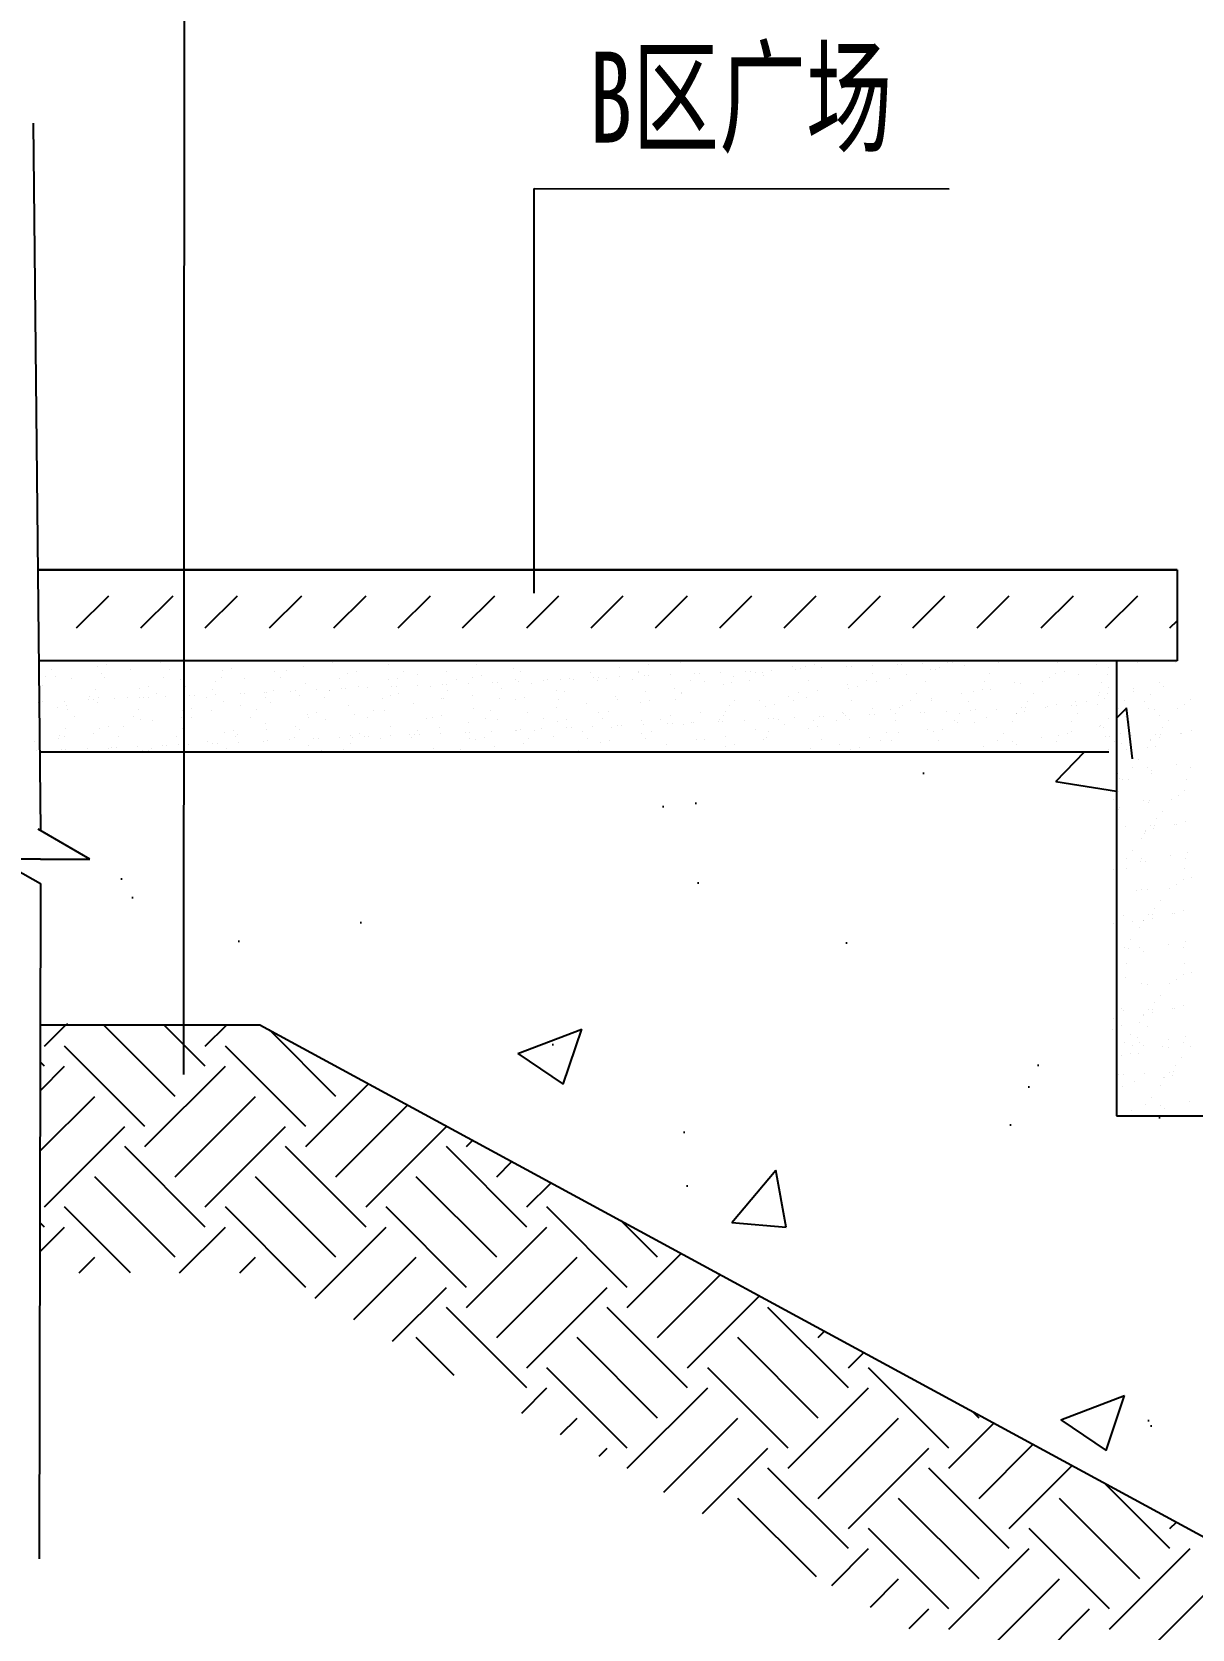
# Model space of a CAD drawing. Extents: x -5157 to -787, y -1161 to 1757.
# Drawn here: x -4754 to -4371, y 463 to 990 of the extents above; entities that cross this region are included whole.
import ezdxf

# ---------------------------------------------------------------- set-up
doc = ezdxf.new("R2010")
doc.units = 0
doc.header["$MEASUREMENT"] = 0
doc.layers.get('0').update_dxf_attribs({"linetype": 'CONTINUOUS'})
for name, color, linetype in [('LEVEL', 50, 'CONTINUOUS'), ('STAIR', 140, 'CONTINUOUS'), ('TEXT', 41, 'CONTINUOUS')]:
    doc.layers.add(name, color=color, linetype=linetype)
doc.styles.add('STYLE1', font='SIMSUN.TTF', dxfattribs={"width": 0.7})

msp = doc.modelspace()

# ---------------------------------------------------------------- hatches: boundary and pattern name
at = {"layer": 'STAIR'}
h = msp.add_hatch(dxfattribs=at)
h.set_pattern_fill('AR-CONC', color=256, scale=30, style=0)
h.set_pattern_definition([(50, (-4696.67, 390.12), (215.178, -18.826), [22.5, -247.5]), (355, (-4696.67, 390.12), (-41.625, 225.658), [18, -198]), (100.4514, (-4678.74, 388.55), (173.553, 206.832), [19.122, -210.343]), (46.184, (-4696.67, 450.12), (320.172, -49.656), [33.75, -371.25]), (96.636, (-4670, 445.98), (280.4, 292.235), [28.683, -315.514]), (351.184, (-4696.67, 450.12), (280.399, 292.236), [27, -297]), (21, (-4666.67, 435.12), (179.072, -120.786), [22.5, -247.5]), (326, (-4666.67, 435.12), (72.995, 217.545), [18, -198]), (71.4514, (-4651.75, 425.05), (252.067, 96.759), [19.122, -210.343]), (37.5, (-4696.67, 390.12), (3.648, 99.8682), [0, -195.6, 0, -201, 0, -198.75]), (7.5, (-4696.67, 390.12), (78.921, 118.3235), [0, -114.6, 0, -191.1, 0, -75.75]), (327.5, (-4763.57, 390.12), (160.1467, -6.7665), [0, -75, 0, -234, 0, -310.5]), (317.5, (-4793.57, 390.12), (174.956, 30.0315), [0, -97.5, 0, -155.4, 0, -220.5])])
edge = h.paths.add_edge_path()
edge.add_line((-4878.66, 662.34), (-4678.66, 662.34))
edge.add_line((-4878.66, 752.34), (-4878.66, 662.34))
edge.add_line((-4878.66, 752.34), (-4398.66, 752.34))
edge.add_line((-4678.66, 662.34), (-3588.97, 71.06))
edge.add_line((-4396.07, 782.34), (-4396.07, 632.34))
edge.add_line((-4396.07, 632.34), (-4146.07, 632.34))
edge.add_line((-4146.07, 632.34), (-4146.07, 482.34))
edge.add_line((-4146.07, 482.34), (-3846.07, 482.34))
edge.add_line((-3846.07, 482.34), (-3846.07, 332.34))
edge.add_line((-3846.07, 332.34), (-3546.07, 332.34))
edge.add_line((-3546.07, 332.34), (-3546.07, 152.34))
edge.add_line((-3588.97, 71.06), (-2247.41, 71.06))
edge.add_line((-3546.07, 152.34), (-2166.07, 152.34))
edge.add_line((-2247.41, 71.06), (-2247.41, -69.79))
edge.add_line((-2166.07, 152.34), (-2166.07, 32.34))
edge.add_line((-2166.07, 32.34), (-1716.07, 32.34))
edge.add_line((-2247.41, -69.79), (-2102.81, -69.79))
edge.add_line((-2102.81, -69.79), (-1457.23, -364.35))
edge.add_line((-1716.07, 32.34), (-1716.07, -117.66))
edge.add_line((-1716.07, -117.66), (-1416.07, -117.66))
edge.add_line((-1416.07, -117.66), (-1416.07, -287.66))
edge.add_line((-1416.07, -287.66), (-813.4, -287.66))
edge.add_line((-1457.23, -364.35), (-809.25, -364.35))
edge.add_line((-809.25, -364.35), (-813.4, -287.66))

# ---------------------------------------------------------------- linework, layer by layer
msp.add_line((-4376.07, 782.34), (-4396.07, 782.34))
at = {"layer": 'LEVEL'}
for p, q in [((-4751.92, 812.34), (-4376.07, 812.34)), ((-4376.07, 812.34), (-4751.92, 812.34)), ((-4376.07, 812.34), (-4376.07, 782.34)), ((-4376.07, 782.34), (-4751.6, 782.34)), ((-4396.07, 782.34), (-4396.07, 632.34)), ((-4751.28, 752.34), (-4398.66, 752.34)), ((-4751.11, 662.34), (-4678.66, 662.34)), ((-4678.66, 662.34), (-3588.97, 71.06)), ((-4396.07, 632.34), (-4146.07, 632.34))]:
    msp.add_line(p, q, dxfattribs=at)
at = {"layer": 'STAIR', "linetype": 'CONTINUOUS'}
for p, q in [((-4753.48, 959.69), (-4751, 726.37)), ((-4734.75, 716.95), (-4751.8, 726.83)), ((-4765.32, 716.95), (-4751, 708.86)), ((-4751, 716.95), (-4765.32, 716.95)), ((-4751, 716.95), (-4734.75, 716.95)), ((-4751, 708.86), (-4751.5, 486.15))]:
    msp.add_line(p, q, dxfattribs=at)
at = {"layer": 'STAIR'}
for p, q in [((-4739.1, 793.17), (-4728.49, 803.77)), ((-4717.89, 793.17), (-4707.28, 803.77)), ((-4696.67, 793.17), (-4686.07, 803.77)), ((-4675.46, 793.17), (-4664.85, 803.77)), ((-4654.25, 793.17), (-4643.64, 803.77)), ((-4633.03, 793.17), (-4622.43, 803.77)), ((-4611.82, 793.17), (-4601.21, 803.77)), ((-4590.61, 793.17), (-4580, 803.77)), ((-4569.39, 793.17), (-4558.79, 803.77)), ((-4548.18, 793.17), (-4537.57, 803.77)), ((-4526.97, 793.17), (-4516.36, 803.77)), ((-4505.75, 793.17), (-4495.15, 803.77)), ((-4484.54, 793.17), (-4473.93, 803.77)), ((-4463.33, 793.17), (-4452.72, 803.77)), ((-4442.11, 793.17), (-4431.51, 803.77)), ((-4420.9, 793.17), (-4410.29, 803.77)), ((-4399.69, 793.17), (-4389.08, 803.77)), ((-4378.47, 793.17), (-4376.07, 795.57)), ((-4749.92, 782.34), (-4749.71, 782.56)), ((-4747.29, 779.56), (-4747.29, 779.56)), ((-4732.33, 780.34), (-4732.33, 780.34)), ((-4729.4, 780.99), (-4729.4, 780.99)), ((-4728.71, 782.34), (-4728.49, 782.56)), ((-4711.51, 781.66), (-4711.51, 781.66)), ((-4707.5, 782.34), (-4707.28, 782.56)), ((-4688.11, 779.83), (-4688.11, 779.83)), ((-4686.28, 782.34), (-4686.07, 782.56)), ((-4677.56, 782.16), (-4677.56, 782.16)), ((-4665.07, 782.34), (-4664.85, 782.56)), ((-4664.23, 780.61), (-4664.23, 780.61)), ((-4654.6, 781.74), (-4654.6, 781.74)), ((-4643.86, 782.34), (-4643.64, 782.56)), ((-4636.27, 781.01), (-4636.27, 781.01)), ((-4622.64, 782.34), (-4622.43, 782.56)), ((-4607.26, 781.14), (-4607.26, 781.14)), ((-4601.43, 782.34), (-4601.21, 782.56)), ((-4594.99, 779.85), (-4594.99, 779.85)), ((-4580.22, 782.34), (-4580, 782.56)), ((-4559.98, 780.09), (-4559.98, 780.09)), ((-4559.01, 782.34), (-4558.79, 782.56)), ((-4550.35, 781.22), (-4550.35, 781.22)), ((-4539.93, 781.74), (-4539.93, 781.74)), ((-4537.79, 782.34), (-4537.57, 782.56)), ((-4516.58, 782.34), (-4516.36, 782.56)), ((-4512.22, 782.31), (-4512.22, 782.31)), ((-4503.02, 780.62), (-4503.02, 780.62)), ((-4501.83, 779.63), (-4501.83, 779.63)), ((-4500.33, 779.7), (-4500.33, 779.7)), ((-4498.64, 780.58), (-4498.64, 780.58)), ((-4495.71, 781.23), (-4495.71, 781.23)), ((-4495.37, 782.34), (-4495.15, 782.56)), ((-4493.26, 780.01), (-4493.26, 780.01)), ((-4492.83, 782.27), (-4492.83, 782.27)), ((-4485.17, 780.36), (-4485.17, 780.36)), ((-4483.67, 780.43), (-4483.67, 780.43)), ((-4476.59, 780.73), (-4476.59, 780.73)), ((-4474.15, 782.34), (-4473.93, 782.56)), ((-4473.54, 782.12), (-4473.54, 782.12)), ((-4468.5, 781.09), (-4468.5, 781.09)), ((-4467, 781.15), (-4467, 781.15)), ((-4459.93, 781.46), (-4459.93, 781.46)), ((-4455.74, 779.57), (-4455.74, 779.57)), ((-4454.42, 780.07), (-4454.42, 780.07)), ((-4454.15, 782.08), (-4454.15, 782.08)), ((-4452.94, 782.34), (-4452.72, 782.56)), ((-4451.84, 781.82), (-4451.84, 781.82)), ((-4450.34, 781.88), (-4450.34, 781.88)), ((-4446.11, 780.7), (-4446.11, 780.7)), ((-4443.27, 782.19), (-4443.27, 782.19)), ((-4434.86, 781.92), (-4434.86, 781.92)), ((-4431.73, 782.34), (-4431.51, 782.56)), ((-4415.47, 781.89), (-4415.47, 781.89)), ((-4410.51, 782.34), (-4410.29, 782.56)), ((-4402.59, 781.25), (-4402.59, 781.25)), ((-4398.77, 780.1), (-4398.77, 780.1)), ((-4396.18, 781.73), (-4396.18, 781.73)), ((-4389.3, 782.34), (-4389.08, 782.56)), ((-4389.05, 781.86), (-4389.05, 781.86)), ((-4376.79, 781.7), (-4376.79, 781.7)), ((-4750.4, 774.36), (-4750.4, 774.36)), ((-4749.21, 777.06), (-4749.21, 777.06)), ((-4746.09, 777.28), (-4746.09, 777.28)), ((-4740.63, 776.56), (-4740.63, 776.56)), ((-4730.91, 778.32), (-4730.91, 778.32)), ((-4729.91, 776.91), (-4729.91, 776.91)), ((-4721.28, 779.45), (-4721.28, 779.45)), ((-4710.53, 776.87), (-4710.53, 776.87)), ((-4708.61, 779.37), (-4708.61, 779.37)), ((-4704.8, 776.13), (-4704.8, 776.13)), ((-4693.35, 775.51), (-4693.35, 775.51)), ((-4691.23, 776.71), (-4691.23, 776.71)), ((-4691.04, 779.18), (-4691.04, 779.18)), ((-4683.72, 776.64), (-4683.72, 776.64)), ((-4673.94, 778.85), (-4673.94, 778.85)), ((-4671.85, 776.68), (-4671.85, 776.68)), ((-4669.93, 779.18), (-4669.93, 779.18)), ((-4663.51, 774.97), (-4663.51, 774.97)), ((-4652.55, 776.52), (-4652.55, 776.52)), ((-4649.75, 778.02), (-4649.75, 778.02)), ((-4646.82, 778.67), (-4646.82, 778.67)), ((-4636.38, 776.04), (-4636.38, 776.04)), ((-4633.17, 776.49), (-4633.17, 776.49)), ((-4631.25, 778.98), (-4631.25, 778.98)), ((-4626.67, 777.8), (-4626.67, 777.8)), ((-4618.48, 774.54), (-4618.48, 774.54)), ((-4617.03, 778.93), (-4617.03, 778.93)), ((-4616.98, 774.61), (-4616.98, 774.61)), ((-4613.87, 776.33), (-4613.87, 776.33)), ((-4609.91, 774.91), (-4609.91, 774.91)), ((-4608.46, 776.86), (-4608.46, 776.86)), ((-4605.53, 777.51), (-4605.53, 777.51)), ((-4601.81, 775.27), (-4601.81, 775.27)), ((-4600.32, 775.33), (-4600.32, 775.33)), ((-4594.49, 776.29), (-4594.49, 776.29)), ((-4593.24, 775.64), (-4593.24, 775.64)), ((-4592.57, 778.79), (-4592.57, 778.79)), ((-4589.1, 774.99), (-4589.1, 774.99)), ((-4585.15, 775.99), (-4585.15, 775.99)), ((-4583.65, 776.06), (-4583.65, 776.06)), ((-4579.47, 776.13), (-4579.47, 776.13)), ((-4576.58, 776.37), (-4576.58, 776.37)), ((-4575.19, 776.14), (-4575.19, 776.14)), ((-4569.7, 778.33), (-4569.7, 778.33)), ((-4568.49, 776.72), (-4568.49, 776.72)), ((-4567.17, 775.7), (-4567.17, 775.7)), ((-4566.99, 776.79), (-4566.99, 776.79)), ((-4564.24, 776.35), (-4564.24, 776.35)), ((-4559.91, 777.1), (-4559.91, 777.1)), ((-4555.81, 776.1), (-4555.81, 776.1)), ((-4553.89, 778.6), (-4553.89, 778.6)), ((-4553.7, 778.69), (-4553.7, 778.69)), ((-4551.82, 777.45), (-4551.82, 777.45)), ((-4550.32, 777.52), (-4550.32, 777.52)), ((-4543.25, 777.82), (-4543.25, 777.82)), ((-4536.51, 775.94), (-4536.51, 775.94)), ((-4535.16, 778.18), (-4535.16, 778.18)), ((-4533.66, 778.24), (-4533.66, 778.24)), ((-4532.14, 775.52), (-4532.14, 775.52)), ((-4526.59, 778.55), (-4526.59, 778.55)), ((-4525.88, 774.54), (-4525.88, 774.54)), ((-4522.95, 775.19), (-4522.95, 775.19)), ((-4522.42, 777.28), (-4522.42, 777.28)), ((-4518.49, 778.91), (-4518.49, 778.91)), ((-4517.13, 775.91), (-4517.13, 775.91)), ((-4516.99, 778.97), (-4516.99, 778.97)), ((-4515.21, 778.41), (-4515.21, 778.41)), ((-4512.79, 778.42), (-4512.79, 778.42)), ((-4512.41, 777.53), (-4512.41, 777.53)), ((-4509.92, 779.28), (-4509.92, 779.28)), ((-4497.83, 775.75), (-4497.83, 775.75)), ((-4484.86, 774.47), (-4484.86, 774.47)), ((-4478.45, 775.71), (-4478.45, 775.71)), ((-4476.53, 778.21), (-4476.53, 778.21)), ((-4475.23, 775.61), (-4475.23, 775.61)), ((-4471.12, 776.37), (-4471.12, 776.37)), ((-4465.45, 777.81), (-4465.45, 777.81)), ((-4459.15, 775.56), (-4459.15, 775.56)), ((-4457.35, 779.42), (-4457.35, 779.42)), ((-4439.77, 775.52), (-4439.77, 775.52)), ((-4437.85, 778.02), (-4437.85, 778.02)), ((-4429.83, 775.21), (-4429.83, 775.21)), ((-4427.89, 775), (-4427.89, 775)), ((-4420.47, 775.37), (-4420.47, 775.37)), ((-4418.18, 776.76), (-4418.18, 776.76)), ((-4416.06, 778.26), (-4416.06, 778.26)), ((-4413.13, 778.91), (-4413.13, 778.91)), ((-4408.54, 777.9), (-4408.54, 777.9)), ((-4401.09, 775.33), (-4401.09, 775.33)), ((-4399.17, 777.83), (-4399.17, 777.83)), ((-4381.79, 775.17), (-4381.79, 775.17)), ((-4743.22, 769.09), (-4743.22, 769.09)), ((-4735.13, 769.45), (-4735.13, 769.45)), ((-4734.83, 770.5), (-4734.83, 770.5)), ((-4733.63, 769.51), (-4733.63, 769.51)), ((-4732.91, 773), (-4732.91, 773)), ((-4732.04, 770.09), (-4732.04, 770.09)), ((-4726.56, 769.82), (-4726.56, 769.82)), ((-4722.47, 770.41), (-4722.47, 770.41)), ((-4718.46, 770.17), (-4718.46, 770.17)), ((-4718.28, 773.14), (-4718.28, 773.14)), ((-4716.96, 770.24), (-4716.96, 770.24)), ((-4715.53, 770.35), (-4715.53, 770.35)), ((-4715.35, 773.79), (-4715.35, 773.79)), ((-4712.84, 771.55), (-4712.84, 771.55)), ((-4709.89, 770.55), (-4709.89, 770.55)), ((-4703.07, 773.75), (-4703.07, 773.75)), ((-4701.8, 770.9), (-4701.8, 770.9)), ((-4700.3, 770.97), (-4700.3, 770.97)), ((-4696.15, 770.31), (-4696.15, 770.31)), ((-4694.23, 772.81), (-4694.23, 772.81)), ((-4693.23, 771.28), (-4693.23, 771.28)), ((-4685.13, 771.63), (-4685.13, 771.63)), ((-4683.64, 771.69), (-4683.64, 771.69)), ((-4676.99, 771.98), (-4676.99, 771.98)), ((-4676.85, 770.16), (-4676.85, 770.16)), ((-4676.56, 772), (-4676.56, 772)), ((-4674.06, 772.63), (-4674.06, 772.63)), ((-4668.47, 772.36), (-4668.47, 772.36)), ((-4666.97, 772.42), (-4666.97, 772.42)), ((-4665.5, 770.94), (-4665.5, 770.94)), ((-4659.9, 772.73), (-4659.9, 772.73)), ((-4657.47, 770.12), (-4657.47, 770.12)), ((-4655.79, 772.7), (-4655.79, 772.7)), ((-4655.55, 772.62), (-4655.55, 772.62)), ((-4651.81, 773.08), (-4651.81, 773.08)), ((-4650.31, 773.15), (-4650.31, 773.15)), ((-4646.16, 773.84), (-4646.16, 773.84)), ((-4643.23, 773.46), (-4643.23, 773.46)), ((-4638.17, 769.96), (-4638.17, 769.96)), ((-4635.7, 770.82), (-4635.7, 770.82)), ((-4635.14, 773.81), (-4635.14, 773.81)), ((-4633.64, 773.88), (-4633.64, 773.88)), ((-4632.77, 771.47), (-4632.77, 771.47)), ((-4626.57, 774.19), (-4626.57, 774.19)), ((-4622.22, 773.81), (-4622.22, 773.81)), ((-4618.79, 769.93), (-4618.79, 769.93)), ((-4618.23, 769.89), (-4618.23, 769.89)), ((-4616.87, 772.43), (-4616.87, 772.43)), ((-4608.59, 771.03), (-4608.59, 771.03)), ((-4599.49, 769.77), (-4599.49, 769.77)), ((-4598.82, 773.23), (-4598.82, 773.23)), ((-4594.41, 769.66), (-4594.41, 769.66)), ((-4591.48, 770.31), (-4591.48, 770.31)), ((-4580.93, 772.65), (-4580.93, 772.65)), ((-4580.11, 769.73), (-4580.11, 769.73)), ((-4578.19, 772.23), (-4578.19, 772.23)), ((-4561.26, 770.42), (-4561.26, 770.42)), ((-4560.81, 769.58), (-4560.81, 769.58)), ((-4551.54, 772.18), (-4551.54, 772.18)), ((-4550.19, 769.15), (-4550.19, 769.15)), ((-4541.91, 773.32), (-4541.91, 773.32)), ((-4541.43, 769.54), (-4541.43, 769.54)), ((-4539.65, 771.49), (-4539.65, 771.49)), ((-4539.51, 772.04), (-4539.51, 772.04)), ((-4522.13, 769.39), (-4522.13, 769.39)), ((-4513.98, 769.37), (-4513.98, 769.37)), ((-4504.35, 770.51), (-4504.35, 770.51)), ((-4502.75, 769.35), (-4502.75, 769.35)), ((-4500.83, 771.85), (-4500.83, 771.85)), ((-4498.36, 770.33), (-4498.36, 770.33)), ((-4494.57, 772.71), (-4494.57, 772.71)), ((-4484.59, 773.38), (-4484.59, 773.38)), ((-4483.45, 769.19), (-4483.45, 769.19)), ((-4481.66, 774.03), (-4481.66, 774.03)), ((-4464.07, 769.16), (-4464.07, 769.16)), ((-4462.15, 771.66), (-4462.15, 771.66)), ((-4457.07, 769.17), (-4457.07, 769.17)), ((-4457.01, 769.9), (-4457.01, 769.9)), ((-4447.3, 771.66), (-4447.3, 771.66)), ((-4444.77, 769), (-4444.77, 769)), ((-4443.3, 772.22), (-4443.3, 772.22)), ((-4440.37, 772.87), (-4440.37, 772.87)), ((-4437.66, 772.8), (-4437.66, 772.8)), ((-4423.47, 771.46), (-4423.47, 771.46)), ((-4402.01, 771.07), (-4402.01, 771.07)), ((-4401.67, 771.95), (-4401.67, 771.95)), ((-4400.1, 769.99), (-4400.1, 769.99)), ((-4399.08, 771.72), (-4399.08, 771.72)), ((-4398.83, 773.44), (-4398.83, 773.44)), ((-4393.42, 769.27), (-4393.42, 769.27)), ((-4390.42, 773.17), (-4390.42, 773.17)), ((-4390.33, 772.19), (-4390.33, 772.19)), ((-4384.79, 771.27), (-4384.79, 771.27)), ((-4380.61, 773.95), (-4380.61, 773.95)), ((-4371.63, 769.51), (-4371.63, 769.51)), ((-4751.79, 768.72), (-4751.79, 768.72)), ((-4751.59, 765.31), (-4751.59, 765.31)), ((-4750.29, 768.78), (-4750.29, 768.78)), ((-4745.51, 767.1), (-4745.51, 767.1)), ((-4742.58, 767.75), (-4742.58, 767.75)), ((-4741.96, 766.45), (-4741.96, 766.45)), ((-4739.83, 763.98), (-4739.83, 763.98)), ((-4732.19, 768.65), (-4732.19, 768.65)), ((-4720.44, 763.95), (-4720.44, 763.95)), ((-4718.53, 766.45), (-4718.53, 766.45)), ((-4704.22, 765.94), (-4704.22, 765.94)), ((-4701.3, 766.59), (-4701.3, 766.59)), ((-4701.15, 763.79), (-4701.15, 763.79)), ((-4694.62, 765.84), (-4694.62, 765.84)), ((-4690.75, 768.93), (-4690.75, 768.93)), ((-4684.91, 767.6), (-4684.91, 767.6)), ((-4681.76, 763.75), (-4681.76, 763.75)), ((-4679.85, 766.25), (-4679.85, 766.25)), ((-4675.28, 768.74), (-4675.28, 768.74)), ((-4662.94, 764.78), (-4662.94, 764.78)), ((-4660.01, 765.43), (-4660.01, 765.43)), ((-4649.46, 767.77), (-4649.46, 767.77)), ((-4647.35, 764.79), (-4647.35, 764.79)), ((-4641.17, 766.06), (-4641.17, 766.06)), ((-4637.71, 765.93), (-4637.71, 765.93)), ((-4627.94, 768.13), (-4627.94, 768.13)), ((-4618.72, 764.27), (-4618.72, 764.27)), ((-4608.17, 766.61), (-4608.17, 766.61)), ((-4602.49, 765.87), (-4602.49, 765.87)), ((-4590.38, 765.32), (-4590.38, 765.32)), ((-4580.66, 767.08), (-4580.66, 767.08)), ((-4571.03, 768.22), (-4571.03, 768.22)), ((-4566.88, 765.45), (-4566.88, 765.45)), ((-4563.81, 765.68), (-4563.81, 765.68)), ((-4553.12, 768.5), (-4553.12, 768.5)), ((-4543.1, 764.27), (-4543.1, 764.27)), ((-4533.47, 765.41), (-4533.47, 765.41)), ((-4525.6, 764.29), (-4525.6, 764.29)), ((-4525.13, 765.48), (-4525.13, 765.48)), ((-4523.69, 767.61), (-4523.69, 767.61)), ((-4511.83, 767.34), (-4511.83, 767.34)), ((-4508.9, 767.99), (-4508.9, 767.99)), ((-4494.2, 763.88), (-4494.2, 763.88)), ((-4492.7, 763.95), (-4492.7, 763.95)), ((-4486.45, 765.29), (-4486.45, 765.29)), ((-4486.13, 764.81), (-4486.13, 764.81)), ((-4485.62, 764.26), (-4485.62, 764.26)), ((-4477.53, 764.61), (-4477.53, 764.61)), ((-4476.42, 766.56), (-4476.42, 766.56)), ((-4476.03, 764.68), (-4476.03, 764.68)), ((-4470.54, 766.19), (-4470.54, 766.19)), ((-4468.96, 764.98), (-4468.96, 764.98)), ((-4467.61, 766.84), (-4467.61, 766.84)), ((-4466.78, 767.7), (-4466.78, 767.7)), ((-4460.87, 765.34), (-4460.87, 765.34)), ((-4459.37, 765.4), (-4459.37, 765.4)), ((-4452.3, 765.71), (-4452.3, 765.71)), ((-4447.77, 765.1), (-4447.77, 765.1)), ((-4444.2, 766.07), (-4444.2, 766.07)), ((-4442.7, 766.13), (-4442.7, 766.13)), ((-4438.85, 763.76), (-4438.85, 763.76)), ((-4435.63, 766.44), (-4435.63, 766.44)), ((-4429.25, 765.03), (-4429.25, 765.03)), ((-4429.22, 764.89), (-4429.22, 764.89)), ((-4427.54, 766.79), (-4427.54, 766.79)), ((-4426.32, 765.68), (-4426.32, 765.68)), ((-4426.04, 766.86), (-4426.04, 766.86)), ((-4425.39, 768.96), (-4425.39, 768.96)), ((-4419.45, 767.09), (-4419.45, 767.09)), ((-4418.97, 767.17), (-4418.97, 767.17)), ((-4415.78, 768.01), (-4415.78, 768.01)), ((-4410.87, 767.52), (-4410.87, 767.52)), ((-4409.73, 768.85), (-4409.73, 768.85)), ((-4409.38, 767.59), (-4409.38, 767.59)), ((-4409.09, 764.9), (-4409.09, 764.9)), ((-4406.09, 768.81), (-4406.09, 768.81)), ((-4402.3, 767.89), (-4402.3, 767.89)), ((-4395.94, 764.12), (-4395.94, 764.12)), ((-4395.34, 766.77), (-4395.34, 766.77)), ((-4393.23, 764.04), (-4393.23, 764.04)), ((-4386.71, 768.77), (-4386.71, 768.77)), ((-4385.4, 766.46), (-4385.4, 766.46)), ((-4383.46, 766.25), (-4383.46, 766.25)), ((-4381.88, 764.29), (-4381.88, 764.29)), ((-4376.04, 766.61), (-4376.04, 766.61)), ((-4373.74, 768.01), (-4373.74, 768.01)), ((-4742.82, 760.08), (-4742.82, 760.08)), ((-4733.52, 758.54), (-4733.52, 758.54)), ((-4731.46, 759.9), (-4731.46, 759.9)), ((-4728.53, 760.55), (-4728.53, 760.55)), ((-4723.74, 760.75), (-4723.74, 760.75)), ((-4717.99, 762.89), (-4717.99, 762.89)), ((-4714.03, 762.5), (-4714.03, 762.5)), ((-4704.4, 763.64), (-4704.4, 763.64)), ((-4704.14, 759.89), (-4704.14, 759.89)), ((-4690.17, 758.74), (-4690.17, 758.74)), ((-4687.25, 759.39), (-4687.25, 759.39)), ((-4676.7, 761.73), (-4676.7, 761.73)), ((-4676.47, 759.7), (-4676.47, 759.7)), ((-4666.83, 760.83), (-4666.83, 760.83)), ((-4665.47, 759.69), (-4665.47, 759.69)), ((-4662.47, 763.6), (-4662.47, 763.6)), ((-4657.06, 763.03), (-4657.06, 763.03)), ((-4643.08, 763.56), (-4643.08, 763.56)), ((-4635.41, 760.57), (-4635.41, 760.57)), ((-4626.79, 759.5), (-4626.79, 759.5)), ((-4623.79, 763.41), (-4623.79, 763.41)), ((-4621.65, 763.62), (-4621.65, 763.62)), ((-4619.5, 760.23), (-4619.5, 760.23)), ((-4610.84, 758.79), (-4610.84, 758.79)), ((-4609.78, 761.98), (-4609.78, 761.98)), ((-4609.35, 758.86), (-4609.35, 758.86)), ((-4604.4, 763.37), (-4604.4, 763.37)), ((-4602.27, 759.16), (-4602.27, 759.16)), ((-4600.15, 763.12), (-4600.15, 763.12)), ((-4594.18, 759.52), (-4594.18, 759.52)), ((-4594.12, 759.41), (-4594.12, 759.41)), ((-4592.68, 759.58), (-4592.68, 759.58)), ((-4588.11, 759.31), (-4588.11, 759.31)), ((-4585.61, 759.89), (-4585.61, 759.89)), ((-4585.11, 763.21), (-4585.11, 763.21)), ((-4580.36, 762.47), (-4580.36, 762.47)), ((-4577.52, 760.24), (-4577.52, 760.24)), ((-4577.43, 763.11), (-4577.43, 763.11)), ((-4576.02, 760.31), (-4576.02, 760.31)), ((-4572.22, 759.18), (-4572.22, 759.18)), ((-4568.94, 760.62), (-4568.94, 760.62)), ((-4565.72, 763.18), (-4565.72, 763.18)), ((-4562.59, 760.31), (-4562.59, 760.31)), ((-4560.85, 760.97), (-4560.85, 760.97)), ((-4559.35, 761.04), (-4559.35, 761.04)), ((-4552.81, 762.52), (-4552.81, 762.52)), ((-4552.28, 761.35), (-4552.28, 761.35)), ((-4549.43, 759.12), (-4549.43, 759.12)), ((-4546.43, 763.02), (-4546.43, 763.02)), ((-4544.19, 761.7), (-4544.19, 761.7)), ((-4542.69, 761.77), (-4542.69, 761.77)), ((-4539.07, 761.31), (-4539.07, 761.31)), ((-4536.14, 761.96), (-4536.14, 761.96)), ((-4535.62, 762.07), (-4535.62, 762.07)), ((-4527.52, 762.43), (-4527.52, 762.43)), ((-4527.04, 762.98), (-4527.04, 762.98)), ((-4526.03, 762.49), (-4526.03, 762.49)), ((-4518.95, 762.8), (-4518.95, 762.8)), ((-4515.25, 759.71), (-4515.25, 759.71)), ((-4510.86, 763.16), (-4510.86, 763.16)), ((-4510.75, 758.92), (-4510.75, 758.92)), ((-4509.36, 763.22), (-4509.36, 763.22)), ((-4507.75, 762.83), (-4507.75, 762.83)), ((-4505.54, 761.47), (-4505.54, 761.47)), ((-4502.29, 763.53), (-4502.29, 763.53)), ((-4497.78, 760.15), (-4497.78, 760.15)), ((-4495.9, 762.6), (-4495.9, 762.6)), ((-4494.85, 760.8), (-4494.85, 760.8)), ((-4488.37, 762.79), (-4488.37, 762.79)), ((-4484.31, 763.13), (-4484.31, 763.13)), ((-4472.07, 758.73), (-4472.07, 758.73)), ((-4469.07, 762.64), (-4469.07, 762.64)), ((-4467.97, 758.66), (-4467.97, 758.66)), ((-4458.34, 759.79), (-4458.34, 759.79)), ((-4456.49, 758.99), (-4456.49, 758.99)), ((-4453.56, 759.64), (-4453.56, 759.64)), ((-4449.69, 762.6), (-4449.69, 762.6)), ((-4448.57, 762), (-4448.57, 762)), ((-4443.02, 761.98), (-4443.02, 761.98)), ((-4433.39, 758.54), (-4433.39, 758.54)), ((-4430.39, 762.44), (-4430.39, 762.44)), ((-4412.27, 758.48), (-4412.27, 758.48)), ((-4411.01, 762.41), (-4411.01, 762.41)), ((-4411.01, 759.19), (-4411.01, 759.19)), ((-4401.73, 760.82), (-4401.73, 760.82)), ((-4401.29, 760.95), (-4401.29, 760.95)), ((-4400.34, 760.25), (-4400.34, 760.25)), ((-4398.87, 763.47), (-4398.87, 763.47)), ((-4391.71, 762.25), (-4391.71, 762.25)), ((-4391.66, 762.08), (-4391.66, 762.08)), ((-4380.96, 760.21), (-4380.96, 760.21)), ((-4379.04, 762.71), (-4379.04, 762.71)), ((-4371.35, 759.26), (-4371.35, 759.26)), ((-4752.86, 755.65), (-4752.86, 755.65)), ((-4745.23, 756.85), (-4745.23, 756.85)), ((-4744.74, 757.58), (-4744.74, 757.58)), ((-4743.15, 757.41), (-4743.15, 757.41)), ((-4735.59, 753.34), (-4735.59, 753.34)), ((-4728.44, 753.52), (-4728.44, 753.52)), ((-4727.49, 753.7), (-4727.49, 753.7)), ((-4725.99, 753.76), (-4725.99, 753.76)), ((-4725.45, 757.43), (-4725.45, 757.43)), ((-4718.92, 754.07), (-4718.92, 754.07)), ((-4714.48, 753.35), (-4714.48, 753.35)), ((-4710.83, 754.42), (-4710.83, 754.42)), ((-4709.33, 754.49), (-4709.33, 754.49)), ((-4706.06, 757.39), (-4706.06, 757.39)), ((-4705.59, 754.6), (-4705.59, 754.6)), ((-4703.94, 755.69), (-4703.94, 755.69)), ((-4702.26, 754.8), (-4702.26, 754.8)), ((-4695.95, 755.73), (-4695.95, 755.73)), ((-4694.16, 755.15), (-4694.16, 755.15)), ((-4692.67, 755.22), (-4692.67, 755.22)), ((-4689.76, 753.33), (-4689.76, 753.33)), ((-4686.77, 757.23), (-4686.77, 757.23)), ((-4686.18, 757.94), (-4686.18, 757.94)), ((-4685.59, 755.53), (-4685.59, 755.53)), ((-4677.5, 755.88), (-4677.5, 755.88)), ((-4676, 755.94), (-4676, 755.94)), ((-4668.93, 756.25), (-4668.93, 756.25)), ((-4667.38, 757.2), (-4667.38, 757.2)), ((-4662.65, 754.53), (-4662.65, 754.53)), ((-4660.84, 756.61), (-4660.84, 756.61)), ((-4659.34, 756.67), (-4659.34, 756.67)), ((-4652.26, 756.98), (-4652.26, 756.98)), ((-4648.89, 757.59), (-4648.89, 757.59)), ((-4648.62, 755.13), (-4648.62, 755.13)), ((-4648.09, 757.04), (-4648.09, 757.04)), ((-4645.96, 758.23), (-4645.96, 758.23)), ((-4644.17, 757.33), (-4644.17, 757.33)), ((-4642.67, 757.4), (-4642.67, 757.4)), ((-4638.9, 756.89), (-4638.9, 756.89)), ((-4635.6, 757.71), (-4635.6, 757.71)), ((-4629.27, 758.02), (-4629.27, 758.02)), ((-4628.7, 757), (-4628.7, 757)), ((-4627.51, 758.06), (-4627.51, 758.06)), ((-4626.01, 758.13), (-4626.01, 758.13)), ((-4621.36, 753.37), (-4621.36, 753.37)), ((-4618.94, 758.44), (-4618.94, 758.44)), ((-4609.41, 756.85), (-4609.41, 756.85)), ((-4607.6, 756.43), (-4607.6, 756.43)), ((-4604.67, 757.08), (-4604.67, 757.08)), ((-4601.34, 754.08), (-4601.34, 754.08)), ((-4591.71, 755.21), (-4591.71, 755.21)), ((-4590.02, 756.81), (-4590.02, 756.81)), ((-4581.93, 757.42), (-4581.93, 757.42)), ((-4570.73, 756.65), (-4570.73, 756.65)), ((-4566.31, 755.27), (-4566.31, 755.27)), ((-4563.38, 755.92), (-4563.38, 755.92)), ((-4552.83, 758.25), (-4552.83, 758.25)), ((-4551.34, 756.62), (-4551.34, 756.62)), ((-4544.37, 754.61), (-4544.37, 754.61)), ((-4534.66, 756.37), (-4534.66, 756.37)), ((-4532.05, 756.46), (-4532.05, 756.46)), ((-4525.03, 757.5), (-4525.03, 757.5)), ((-4525.02, 754.11), (-4525.02, 754.11)), ((-4522.09, 754.76), (-4522.09, 754.76)), ((-4512.66, 756.43), (-4512.66, 756.43)), ((-4511.54, 757.1), (-4511.54, 757.1)), ((-4497.09, 753.56), (-4497.09, 753.56)), ((-4493.37, 756.27), (-4493.37, 756.27)), ((-4487.46, 754.69), (-4487.46, 754.69)), ((-4480.8, 753.6), (-4480.8, 753.6)), ((-4477.69, 756.9), (-4477.69, 756.9)), ((-4473.98, 756.23), (-4473.98, 756.23)), ((-4470.26, 755.94), (-4470.26, 755.94)), ((-4454.69, 756.08), (-4454.69, 756.08)), ((-4440.13, 754.09), (-4440.13, 754.09)), ((-4435.3, 756.04), (-4435.3, 756.04)), ((-4430.41, 755.85), (-4430.41, 755.85)), ((-4428.97, 754.78), (-4428.97, 754.78)), ((-4420.78, 756.98), (-4420.78, 756.98)), ((-4416.01, 755.88), (-4416.01, 755.88)), ((-4415.2, 757.83), (-4415.2, 757.83)), ((-4399.77, 757.31), (-4399.77, 757.31)), ((-4398.59, 753.22), (-4398.59, 753.22)), ((-4398.27, 757.38), (-4398.27, 757.38)), ((-4396.62, 755.85), (-4396.62, 755.85)), ((-4394.71, 758.35), (-4394.71, 758.35)), ((-4394.42, 755), (-4394.42, 755)), ((-4391.2, 757.69), (-4391.2, 757.69)), ((-4385.96, 753.69), (-4385.96, 753.69)), ((-4384.82, 756.27), (-4384.82, 756.27)), ((-4384.79, 756.14), (-4384.79, 756.14)), ((-4383.22, 754.17), (-4383.22, 754.17)), ((-4383.11, 758.04), (-4383.11, 758.04)), ((-4381.89, 756.92), (-4381.89, 756.92)), ((-4381.61, 758.1), (-4381.61, 758.1)), ((-4375.02, 758.34), (-4375.02, 758.34)), ((-4374.54, 758.41), (-4374.54, 758.41)), ((-4752.25, 752.62), (-4752.25, 752.62)), ((-4744.16, 752.97), (-4744.16, 752.97)), ((-4742.66, 753.03), (-4742.66, 753.03)), ((-4717.41, 752.71), (-4717.41, 752.71)), ((-4715.3, 752.84), (-4715.3, 752.84)), ((-4658.39, 752.92), (-4658.39, 752.92)), ((-4651.08, 753.14), (-4651.08, 753.14)), ((-4612.4, 752.94), (-4612.4, 752.94)), ((-4573.72, 752.75), (-4573.72, 752.75)), ((-4554.15, 752.4), (-4554.15, 752.4)), ((-4535.04, 752.56), (-4535.04, 752.56)), ((-4496.36, 752.37), (-4496.36, 752.37)), ((-4483.73, 752.95), (-4483.73, 752.95)), ((-4439.51, 752.44), (-4439.51, 752.44)), ((-4392.85, 753.04), (-4392.85, 753.04)), ((-4388.96, 749.79), (-4388.96, 749.79)), ((-4376.35, 748.23), (-4376.35, 748.23)), ((-4395.7, 745.33), (-4395.7, 745.33)), ((-4395.08, 743.69), (-4395.08, 743.69)), ((-4394.12, 743.37), (-4394.12, 743.37)), ((-4392.3, 743.16), (-4392.3, 743.16)), ((-4390.87, 747.29), (-4390.87, 747.29)), ((-4385.98, 747.09), (-4385.98, 747.09)), ((-4384.54, 746.02), (-4384.54, 746.02)), ((-4384.41, 745.13), (-4384.41, 745.13)), ((-4372.92, 743.12), (-4372.92, 743.12)), ((-4371.58, 747.13), (-4371.58, 747.13)), ((-4395.3, 739.25), (-4395.3, 739.25)), ((-4375.62, 737.99), (-4375.62, 737.99)), ((-4373.51, 739.5), (-4373.51, 739.5)), ((-4397.21, 736.76), (-4397.21, 736.76)), ((-4395.45, 733.26), (-4395.45, 733.26)), ((-4395.11, 734.03), (-4395.11, 734.03)), ((-4387.27, 736.44), (-4387.27, 736.44)), ((-4385.68, 735.46), (-4385.68, 735.46)), ((-4385.34, 736.24), (-4385.34, 736.24)), ((-4380.92, 732.7), (-4380.92, 732.7)), ((-4377.92, 736.6), (-4377.92, 736.6)), ((-4393.08, 727.67), (-4393.08, 727.67)), ((-4384.99, 728.03), (-4384.99, 728.03)), ((-4383.77, 726.91), (-4383.77, 726.91)), ((-4383.49, 728.09), (-4383.49, 728.09)), ((-4382.83, 730.2), (-4382.83, 730.2)), ((-4376.89, 728.33), (-4376.89, 728.33)), ((-4376.41, 728.4), (-4376.41, 728.4)), ((-4373.22, 729.25), (-4373.22, 729.25)), ((-4396.3, 724.99), (-4396.3, 724.99)), ((-4387.84, 723.68), (-4387.84, 723.68)), ((-4387.01, 725.35), (-4387.01, 725.35)), ((-4386.7, 726.26), (-4386.7, 726.26)), ((-4386.67, 726.12), (-4386.67, 726.12)), ((-4392.75, 717.27), (-4392.75, 717.27)), ((-4390.83, 719.77), (-4390.83, 719.77)), ((-4387.86, 717.08), (-4387.86, 717.08)), ((-4378.23, 718.22), (-4378.23, 718.22)), ((-4373.46, 717.12), (-4373.46, 717.12)), ((-4372.65, 719.06), (-4372.65, 719.06)), ((-4396.96, 713.67), (-4396.96, 713.67)), ((-4392.93, 713.77), (-4392.93, 713.77)), ((-4388.2, 716.31), (-4388.2, 716.31)), ((-4386.41, 716.01), (-4386.41, 716.01)), ((-4373.54, 713.73), (-4373.54, 713.73)), ((-4395.92, 709.87), (-4395.92, 709.87)), ((-4389.47, 706.64), (-4389.47, 706.64)), ((-4387.9, 707.06), (-4387.9, 707.06)), ((-4385.96, 706.85), (-4385.96, 706.85)), ((-4378.55, 707.21), (-4378.55, 707.21)), ((-4376.25, 708.61), (-4376.25, 708.61)), ((-4374.14, 710.11), (-4374.14, 710.11)), ((-4371.21, 710.76), (-4371.21, 710.76)), ((-4395.74, 704.64), (-4395.74, 704.64)), ((-4383.46, 700.81), (-4383.46, 700.81)), ((-4381.54, 703.31), (-4381.54, 703.31)), ((-4396.93, 695.6), (-4396.93, 695.6)), ((-4393.7, 698.28), (-4393.7, 698.28)), ((-4390.81, 696.53), (-4390.81, 696.53)), ((-4387.32, 696.87), (-4387.32, 696.87)), ((-4387.29, 696.73), (-4387.29, 696.73)), ((-4385.61, 698.64), (-4385.61, 698.64)), ((-4384.39, 697.52), (-4384.39, 697.52)), ((-4384.11, 698.7), (-4384.11, 698.7)), ((-4377.52, 698.94), (-4377.52, 698.94)), ((-4377.04, 699.01), (-4377.04, 699.01)), ((-4373.85, 699.86), (-4373.85, 699.86)), ((-4391.46, 690.38), (-4391.46, 690.38)), ((-4388.46, 694.29), (-4388.46, 694.29)), ((-4393.38, 687.89), (-4393.38, 687.89)), ((-4392, 687.49), (-4392, 687.49)), ((-4388.48, 687.69), (-4388.48, 687.69)), ((-4387.04, 686.62), (-4387.04, 686.62)), ((-4378.85, 688.83), (-4378.85, 688.83)), ((-4374.08, 687.73), (-4374.08, 687.73)), ((-4373.27, 689.67), (-4373.27, 689.67)), ((-4392.93, 682.51), (-4392.93, 682.51)), ((-4373.54, 682.47), (-4373.54, 682.47)), ((-4371.21, 679.49), (-4371.21, 679.49)), ((-4395.92, 678.6), (-4395.92, 678.6)), ((-4393.27, 677.82), (-4393.27, 677.82)), ((-4387.9, 675.79), (-4387.9, 675.79)), ((-4385.96, 675.58), (-4385.96, 675.58)), ((-4378.55, 675.95), (-4378.55, 675.95)), ((-4376.25, 677.34), (-4376.25, 677.34)), ((-4374.14, 678.84), (-4374.14, 678.84)), ((-4395.74, 673.38), (-4395.74, 673.38)), ((-4383.46, 669.55), (-4383.46, 669.55)), ((-4381.54, 672.04), (-4381.54, 672.04)), ((-4396.93, 664.34), (-4396.93, 664.34)), ((-4394.6, 667.71), (-4394.6, 667.71)), ((-4393.7, 667.02), (-4393.7, 667.02)), ((-4387.32, 665.61), (-4387.32, 665.61)), ((-4387.29, 665.47), (-4387.29, 665.47)), ((-4385.61, 667.37), (-4385.61, 667.37)), ((-4384.39, 666.26), (-4384.39, 666.26)), ((-4384.11, 667.44), (-4384.11, 667.44)), ((-4377.52, 667.68), (-4377.52, 667.68)), ((-4377.04, 667.75), (-4377.04, 667.75)), ((-4373.85, 668.6), (-4373.85, 668.6)), ((-4749.71, 655.28), (-4742.64, 662.34)), ((-4706.62, 638.71), (-4730.25, 662.34)), ((-4696.67, 648.65), (-4710.36, 662.34)), ((-4696.67, 655.28), (-4689.61, 662.34)), ((-4653.58, 638.71), (-4675.51, 660.64)), ((-4397.29, 660.65), (-4397.29, 660.65)), ((-4395.79, 658.67), (-4395.79, 658.67)), ((-4394.45, 662.14), (-4394.45, 662.14)), ((-4391.46, 659.12), (-4391.46, 659.12)), ((-4388.46, 663.02), (-4388.46, 663.02)), ((-4386.04, 661.87), (-4386.04, 661.87)), ((-4373.27, 658.41), (-4373.27, 658.41)), ((-4716.56, 628.77), (-4743.08, 655.28)), ((-4663.53, 628.77), (-4690.04, 655.28)), ((-4393.38, 656.62), (-4393.38, 656.62)), ((-4390.96, 655.47), (-4390.96, 655.47)), ((-4389.04, 657.97), (-4389.04, 657.97)), ((-4388.48, 656.43), (-4388.48, 656.43)), ((-4387.04, 655.36), (-4387.04, 655.36)), ((-4381.02, 655.16), (-4381.02, 655.16)), ((-4379.08, 654.95), (-4379.08, 654.95)), ((-4378.85, 657.56), (-4378.85, 657.56)), ((-4374.08, 656.47), (-4374.08, 656.47)), ((-4371.66, 655.31), (-4371.66, 655.31)), ((-4751.15, 640.57), (-4743.08, 648.65)), ((-4749.71, 648.65), (-4751.13, 650.08)), ((-4716.56, 622.14), (-4690.04, 648.65)), ((-4395.96, 648.95), (-4395.96, 648.95)), ((-4394.49, 652.17), (-4394.49, 652.17)), ((-4391.56, 652.82), (-4391.56, 652.82)), ((-4388.85, 652.74), (-4388.85, 652.74)), ((-4376.58, 648.91), (-4376.58, 648.91)), ((-4374.66, 651.41), (-4374.66, 651.41)), ((-4663.53, 622.14), (-4642.78, 642.88)), ((-4395.39, 646.01), (-4395.39, 646.01)), ((-4393.89, 646.08), (-4393.89, 646.08)), ((-4390.04, 643.7), (-4390.04, 643.7)), ((-4386.82, 646.39), (-4386.82, 646.39)), ((-4380.44, 644.97), (-4380.44, 644.97)), ((-4380.41, 644.84), (-4380.41, 644.84)), ((-4378.73, 646.74), (-4378.73, 646.74)), ((-4377.51, 645.62), (-4377.51, 645.62)), ((-4377.23, 646.81), (-4377.23, 646.81)), ((-4751.2, 620.64), (-4733.13, 638.71)), ((-4706.62, 612.19), (-4680.1, 638.71)), ((-4394.21, 641.92), (-4394.21, 641.92)), ((-4384.57, 638.49), (-4384.57, 638.49)), ((-4381.58, 642.39), (-4381.58, 642.39)), ((-4653.58, 612.19), (-4629.89, 635.88)), ((-4391.31, 634.04), (-4391.31, 634.04)), ((-4390.7, 632.39), (-4390.7, 632.39)), ((-4386.49, 635.99), (-4386.49, 635.99)), ((-4381.6, 635.8), (-4381.6, 635.8)), ((-4380.15, 634.73), (-4380.15, 634.73)), ((-4371.97, 636.93), (-4371.97, 636.93)), ((-4749.71, 602.25), (-4723.19, 628.77)), ((-4696.67, 602.25), (-4670.16, 628.77)), ((-4643.64, 602.25), (-4617.12, 628.77)), ((-4696.67, 595.62), (-4723.19, 622.14)), ((-4643.64, 595.62), (-4670.16, 622.14)), ((-4590.61, 595.62), (-4617.12, 622.14)), ((-4610.49, 622.14), (-4608.41, 624.22)), ((-4600.55, 612.19), (-4595.51, 617.23)), ((-4706.62, 585.68), (-4733.13, 612.19)), ((-4653.58, 585.68), (-4680.1, 612.19)), ((-4600.55, 585.68), (-4627.07, 612.19)), ((-4590.61, 602.25), (-4582.62, 610.23)), ((-4721.31, 580.48), (-4743.08, 602.25)), ((-4663.53, 575.73), (-4690.04, 602.25)), ((-4610.49, 575.73), (-4637.01, 602.25)), ((-4557.46, 575.73), (-4583.98, 602.25)), ((-4751.27, 587.42), (-4743.08, 595.62)), ((-4749.71, 595.62), (-4751.25, 597.16)), ((-4705.18, 580.48), (-4690.04, 595.62)), ((-4660.44, 572.19), (-4637.01, 595.62)), ((-4610.49, 569.1), (-4583.98, 595.62)), ((-4547.52, 585.68), (-4559.56, 597.72)), ((-4738.32, 580.48), (-4733.13, 585.68)), ((-4685.29, 580.48), (-4680.1, 585.68)), ((-4647.66, 565.08), (-4627.07, 585.68)), ((-4600.55, 559.16), (-4574.03, 585.68)), ((-4557.46, 569.1), (-4539.65, 586.92)), ((-4547.52, 559.16), (-4526.76, 579.92)), ((-4634.88, 557.97), (-4617.12, 575.73)), ((-4590.61, 549.22), (-4564.09, 575.73)), ((-4590.61, 542.59), (-4617.12, 569.1)), ((-4537.57, 542.59), (-4564.09, 569.1)), ((-4537.57, 549.22), (-4513.86, 572.92)), ((-4484.54, 542.59), (-4511.06, 569.1)), ((-4614.6, 546.7), (-4627.07, 559.16)), ((-4547.52, 532.64), (-4574.03, 559.16)), ((-4494.48, 532.64), (-4521, 559.16)), ((-4494.48, 559.16), (-4492.38, 561.27)), ((-4484.54, 549.22), (-4479.49, 554.27)), ((-4557.46, 522.7), (-4583.98, 549.22)), ((-4504.43, 522.7), (-4530.94, 549.22)), ((-4451.4, 522.7), (-4477.91, 549.22)), ((-4592.28, 534.28), (-4583.98, 542.59)), ((-4557.46, 516.07), (-4530.94, 542.59)), ((-4504.43, 516.07), (-4477.91, 542.59)), ((-4579.5, 527.17), (-4574.03, 532.64)), ((-4545.43, 508.22), (-4521, 532.64)), ((-4494.48, 506.13), (-4467.97, 532.64)), ((-4441.45, 532.64), (-4443.61, 534.81)), ((-4451.4, 516.07), (-4436.51, 530.95)), ((-4566.73, 520.06), (-4564.09, 522.7)), ((-4532.65, 501.11), (-4511.06, 522.7)), ((-4484.54, 496.18), (-4458.02, 522.7)), ((-4441.45, 506.13), (-4423.62, 523.96)), ((-4431.51, 496.18), (-4410.73, 516.96)), ((-4484.54, 489.55), (-4511.06, 516.07)), ((-4431.51, 489.55), (-4458.02, 516.07)), ((-4378.47, 489.55), (-4400.13, 511.21)), ((-4495.09, 480.22), (-4521, 506.13)), ((-4441.45, 479.61), (-4467.97, 506.13)), ((-4388.42, 479.61), (-4414.93, 506.13)), ((-4451.4, 469.67), (-4477.91, 496.18)), ((-4398.36, 469.67), (-4424.88, 496.18)), ((-4378.47, 496.18), (-4376.35, 498.31)), ((-4490.05, 477.41), (-4477.91, 489.55)), ((-4451.4, 463.04), (-4424.88, 489.55)), ((-4398.36, 463.04), (-4371.85, 489.55)), ((-4477.27, 470.31), (-4467.97, 479.61)), ((-4441.45, 453.09), (-4414.93, 479.61)), ((-4388.42, 453.09), (-4361.9, 479.61)), ((-4464.49, 463.2), (-4458.02, 469.67)), ((-4430.42, 444.24), (-4404.99, 469.67))]:
    msp.add_line(p, q, dxfattribs=at)
at = {"layer": 'TEXT', "linetype": 'CONTINUOUS'}
for p, q in [((-4703.79, 645.9), (-4703.34, 1343.25)), ((-4588.19, 804.65), (-4588.19, 938.14)), ((-4588.19, 938.14), (-4451.26, 938))]:
    msp.add_line(p, q, dxfattribs=at)

# ---------------------------------------------------------------- texts
at = {"layer": 'TEXT', "linetype": 'CONTINUOUS', "style": 'STYLE1', "width": 0.7}
msp.add_text('B区广场', height=30, dxfattribs=at).set_placement((-4570.12, 953.26))

doc.saveas('drawing.dxf')
